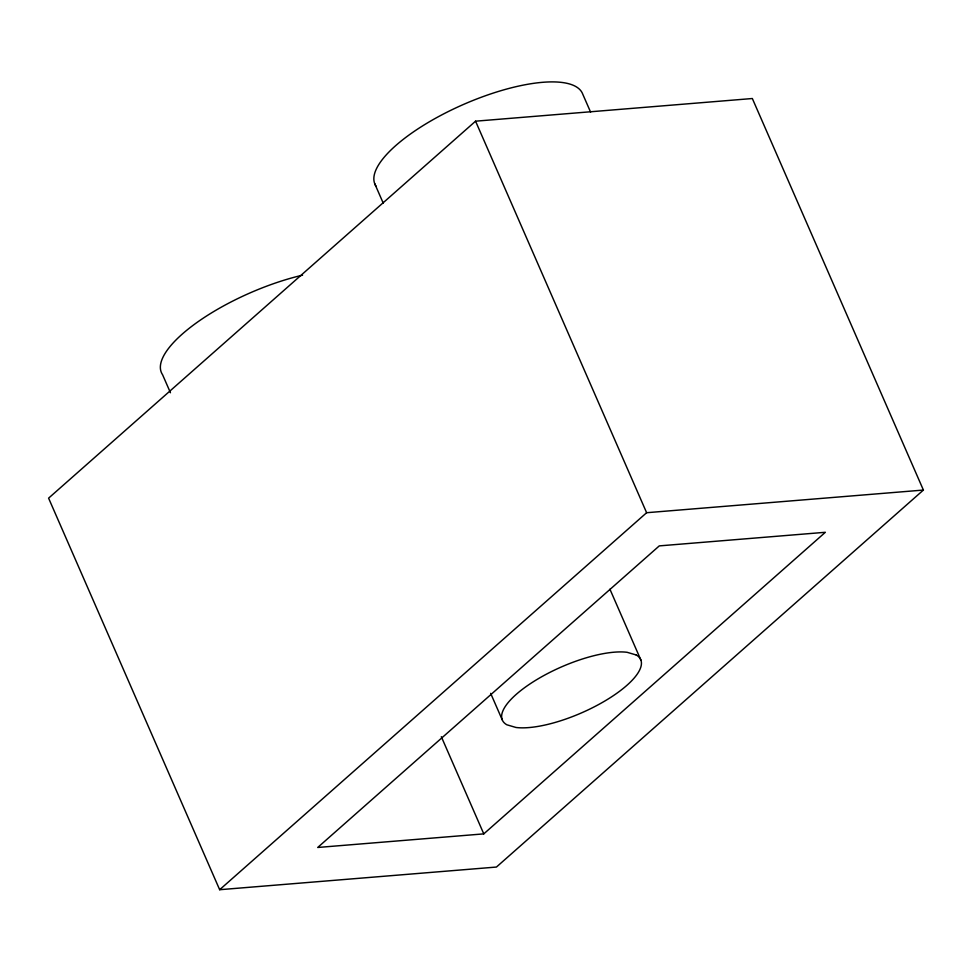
<?xml version="1.0" encoding="UTF-8"?>
<svg xmlns="http://www.w3.org/2000/svg" width="972" height="972" viewBox="0 0 972 972"><rect width="100%" height="100%" fill="white"/><g stroke="black" fill="none" stroke-linecap="round" stroke-linejoin="round"><path stroke-width="1.46" d="M475.563 121.184L48.6 498.162L219.66 889.708L496.437 867.048L923.4 490.058L752.34 98.524L475.563 121.184L646.623 512.718L923.4 490.058M219.66 889.708L646.623 512.718M483.777 833.879L825.35 532.292L659.283 545.887L317.71 847.475L483.777 833.879L441.312 736.691M590.587 112.096L582.702 94.053A113.25 37.616 -23.6 0 0 461.408 105.365A113.25 37.616 -23.6 0 0 375.994 186.126M609.93 589.214L640.864 660.024M374.706 183.635L383.199 203.075M490.666 693.364L502.196 719.742M170.452 392.749L162.567 374.706A113.25 37.616 -23.6 0 1 197.182 322.327A113.25 37.616 -23.6 0 1 302.559 275.161M636.186 654.97L627.098 652.297A75.5 25.078 -23.6 0 0 536.726 679.647A75.5 25.078 -23.6 0 0 506.874 724.796L515.962 727.469A75.5 25.078 -23.6 0 0 606.334 700.119A75.5 25.078 -23.6 0 0 636.186 654.97"/></g></svg>
